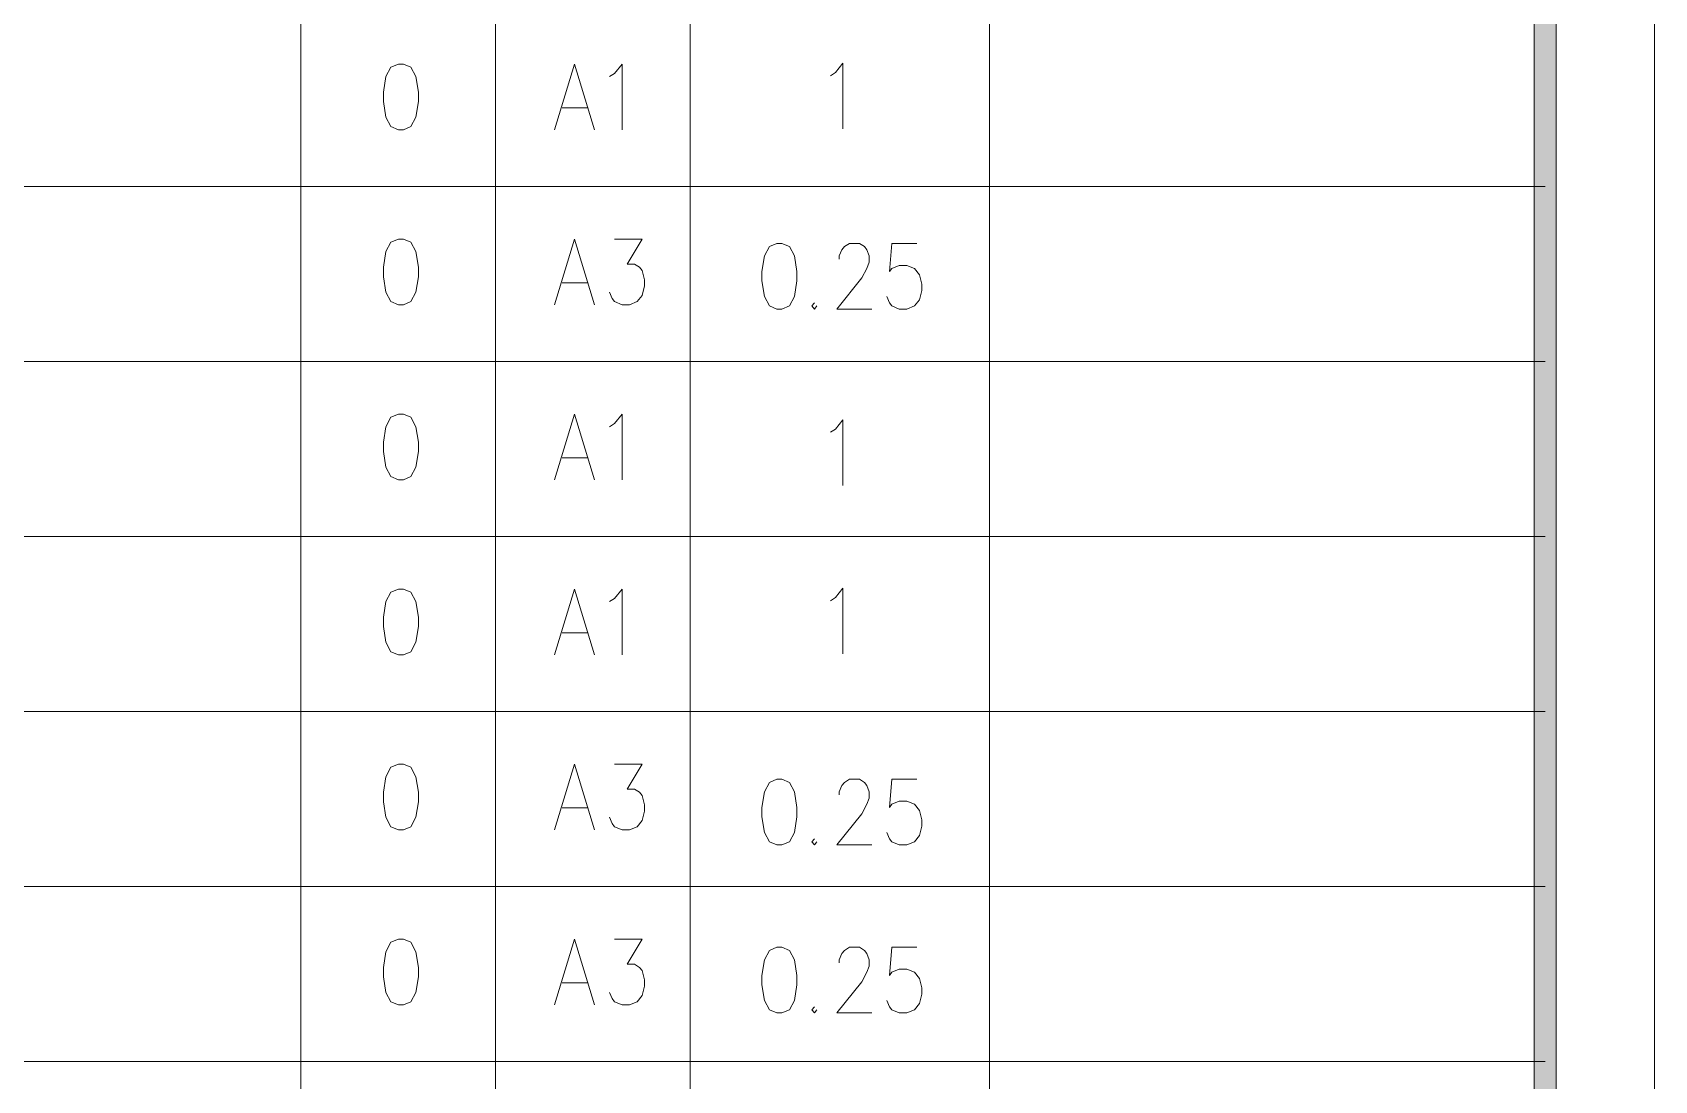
# Model space of a CAD drawing. Header units: millimetres. Extents: x 0 to 207, y 0 to 293.
# Drawn here: x 133.8 to 206.9, y 148.2 to 195.4 of the extents above; entities that cross this region are included whole.
import ezdxf

# ---------------------------------------------------------------- set-up
doc = ezdxf.new("R2010")
doc.units = ezdxf.units.MM

msp = doc.modelspace()

# ---------------------------------------------------------------- hatches: boundary and pattern name
h = msp.add_hatch(color=0)
h.dxf.hatch_style = 2
h.paths.add_polyline_path([(202.483861, 4.434417), (201.499611, 5.418667), (201.499611, 287.224611), (202.483861, 288.208861)])

# ---------------------------------------------------------------- linework, layer by layer
at = {"color": 0, "lineweight": 0}
for points in [[(0, 0), (206.918278, 0), (206.918278, 292.643278), (0, 292.643278)], [(202.483861, 4.434417), (201.499611, 5.418667), (201.499611, 287.224611), (202.483861, 288.208861)], [(150.322139, 193.957222), (149.983472, 193.816111), (149.757694, 193.392778), (149.644806, 192.69075), (149.644806, 192.267417), (149.757694, 191.561861), (149.983472, 191.142056), (150.322139, 191.000944), (150.544389, 191.000944), (150.883056, 191.142056), (151.108833, 191.561861), (151.221722, 192.267417), (151.221722, 192.69075), (151.108833, 193.392778), (150.883056, 193.816111), (150.544389, 193.957222)], [(150.322139, 186.072639), (149.983472, 185.931528), (149.757694, 185.511722), (149.644806, 184.806167), (149.644806, 184.382833), (149.757694, 183.680806), (149.983472, 183.257472), (150.322139, 183.116361), (150.544389, 183.116361), (150.883056, 183.257472), (151.108833, 183.680806), (151.221722, 184.382833), (151.221722, 184.806167), (151.108833, 185.511722), (150.883056, 185.931528), (150.544389, 186.072639)], [(167.371889, 185.878611), (167.03675, 185.7375), (166.810972, 185.314167), (166.698083, 184.608611), (166.698083, 184.188806), (166.810972, 183.48325), (167.03675, 183.063444), (167.371889, 182.922333), (167.597667, 182.922333), (167.936333, 183.063444), (168.162111, 183.48325), (168.275, 184.188806), (168.275, 184.608611), (168.162111, 185.314167), (167.936333, 185.7375), (167.597667, 185.878611)], [(150.322139, 178.191583), (149.983472, 178.050472), (149.757694, 177.627139), (149.644806, 176.925111), (149.644806, 176.501778), (149.757694, 175.79975), (149.983472, 175.376417), (150.322139, 175.235306), (150.544389, 175.235306), (150.883056, 175.376417), (151.108833, 175.79975), (151.221722, 176.501778), (151.221722, 176.925111), (151.108833, 177.627139), (150.883056, 178.050472), (150.544389, 178.191583)], [(150.322139, 170.307), (149.983472, 170.165889), (149.757694, 169.746083), (149.644806, 169.040528), (149.644806, 168.620722), (149.757694, 167.915167), (149.983472, 167.491833), (150.322139, 167.350722), (150.544389, 167.350722), (150.883056, 167.491833), (151.108833, 167.915167), (151.221722, 168.620722), (151.221722, 169.040528), (151.108833, 169.746083), (150.883056, 170.165889), (150.544389, 170.307)], [(150.322139, 162.425944), (149.983472, 162.284833), (149.757694, 161.8615), (149.644806, 161.159472), (149.644806, 160.736139), (149.757694, 160.034111), (149.983472, 159.610778), (150.322139, 159.469667), (150.544389, 159.469667), (150.883056, 159.610778), (151.108833, 160.034111), (151.221722, 160.736139), (151.221722, 161.159472), (151.108833, 161.8615), (150.883056, 162.284833), (150.544389, 162.425944)], [(167.371889, 161.745083), (167.03675, 161.603972), (166.810972, 161.184167), (166.698083, 160.478611), (166.698083, 160.055278), (166.810972, 159.35325), (167.03675, 158.929917), (167.371889, 158.788806), (167.597667, 158.788806), (167.936333, 158.929917), (168.162111, 159.35325), (168.275, 160.055278), (168.275, 160.478611), (168.162111, 161.184167), (167.936333, 161.603972), (167.597667, 161.745083)], [(150.322139, 154.544889), (149.983472, 154.403778), (149.757694, 153.980444), (149.644806, 153.274889), (149.644806, 152.855083), (149.757694, 152.149528), (149.983472, 151.726194), (150.322139, 151.588611), (150.544389, 151.588611), (150.883056, 151.726194), (151.108833, 152.149528), (151.221722, 152.855083), (151.221722, 153.274889), (151.108833, 153.980444), (150.883056, 154.403778), (150.544389, 154.544889)], [(167.371889, 154.178), (167.03675, 154.036889), (166.810972, 153.617083), (166.698083, 152.911528), (166.698083, 152.488194), (166.810972, 151.786167), (167.03675, 151.362833), (167.371889, 151.221722), (167.597667, 151.221722), (167.936333, 151.362833), (168.162111, 151.786167), (168.275, 152.488194), (168.275, 152.911528), (168.162111, 153.617083), (167.936333, 154.036889), (167.597667, 154.178)]]:
    msp.add_lwpolyline(points, close=True, dxfattribs=at)
for points in [[(145.923, 242.637028), (145.923, 15.889111)], [(154.696583, 242.637028), (154.696583, 15.889111)], [(163.470167, 242.637028), (163.470167, 15.889111)], [(176.949806, 242.637028), (176.949806, 15.889111)], [(157.360056, 191.000944), (158.259639, 193.957222), (159.16275, 191.000944)], [(159.836556, 193.392778), (160.062333, 193.533889), (160.401, 193.957222), (160.401, 191.000944)], [(169.784889, 193.435111), (170.010667, 193.576222), (170.349333, 193.999556), (170.349333, 191.043278)], [(157.698722, 191.985194), (158.824083, 191.985194)], [(25.124833, 188.443306), (201.9935, 188.443306)], [(157.360056, 183.116361), (158.259639, 186.072639), (159.16275, 183.116361)], [(160.062333, 186.072639), (161.300583, 186.072639), (160.626778, 184.947278), (160.961917, 184.947278), (161.187694, 184.806167), (161.300583, 184.665056), (161.413472, 184.24525), (161.413472, 183.963028), (161.300583, 183.539694), (161.074806, 183.257472), (160.739667, 183.116361), (160.401, 183.116361), (160.062333, 183.257472), (159.949444, 183.398583), (159.836556, 183.680806)], [(170.187056, 185.173056), (170.187056, 185.314167), (170.299944, 185.596389), (170.412833, 185.7375), (170.638611, 185.878611), (171.090167, 185.878611), (171.315944, 185.7375), (171.425306, 185.596389), (171.538194, 185.314167), (171.538194, 185.031944), (171.425306, 184.749722), (171.203056, 184.329917), (170.074167, 182.922333), (171.651083, 182.922333)], [(173.679556, 185.878611), (172.554194, 185.878611), (172.441306, 184.608611), (172.554194, 184.749722), (172.889333, 184.890833), (173.228, 184.890833), (173.566667, 184.749722), (173.792444, 184.471028), (173.905333, 184.047694), (173.905333, 183.765472), (173.792444, 183.342139), (173.566667, 183.063444), (173.228, 182.922333), (172.889333, 182.922333), (172.554194, 183.063444), (172.441306, 183.201028), (172.328417, 183.48325)], [(157.698722, 184.104139), (158.824083, 184.104139)], [(169.061694, 183.201028), (168.948806, 183.063444), (169.061694, 182.922333), (169.174583, 183.063444)], [(25.124833, 180.56225), (201.9935, 180.56225)], [(157.360056, 175.235306), (158.259639, 178.191583), (159.16275, 175.235306)], [(159.836556, 177.627139), (160.062333, 177.76825), (160.401, 178.191583), (160.401, 175.235306)], [(169.784889, 177.373139), (170.010667, 177.51425), (170.349333, 177.934056), (170.349333, 174.977778)], [(157.698722, 176.219556), (158.824083, 176.219556)], [(25.124833, 172.677667), (201.9935, 172.677667)], [(157.360056, 167.350722), (158.259639, 170.307), (159.16275, 167.350722)], [(159.836556, 169.746083), (160.062333, 169.887194), (160.401, 170.307), (160.401, 167.350722)], [(169.784889, 169.788417), (170.010667, 169.929528), (170.349333, 170.349333), (170.349333, 167.393056)], [(157.698722, 168.3385), (158.824083, 168.3385)], [(25.124833, 164.796611), (201.9935, 164.796611)], [(157.360056, 159.469667), (158.259639, 162.425944), (159.16275, 159.469667)], [(160.062333, 162.425944), (161.300583, 162.425944), (160.626778, 161.300583), (160.961917, 161.300583), (161.187694, 161.159472), (161.300583, 161.018361), (161.413472, 160.595028), (161.413472, 160.312806), (161.300583, 159.893), (161.074806, 159.610778), (160.739667, 159.469667), (160.401, 159.469667), (160.062333, 159.610778), (159.949444, 159.751889), (159.836556, 160.034111)], [(170.187056, 161.043056), (170.187056, 161.184167), (170.299944, 161.462861), (170.412833, 161.603972), (170.638611, 161.745083), (171.090167, 161.745083), (171.315944, 161.603972), (171.425306, 161.462861), (171.538194, 161.184167), (171.538194, 160.901944), (171.425306, 160.619722), (171.203056, 160.196389), (170.074167, 158.788806), (171.651083, 158.788806)], [(173.679556, 161.745083), (172.554194, 161.745083), (172.441306, 160.478611), (172.554194, 160.619722), (172.889333, 160.760833), (173.228, 160.760833), (173.566667, 160.619722), (173.792444, 160.3375), (173.905333, 159.917694), (173.905333, 159.635472), (173.792444, 159.212139), (173.566667, 158.929917), (173.228, 158.788806), (172.889333, 158.788806), (172.554194, 158.929917), (172.441306, 159.071028), (172.328417, 159.35325)], [(157.698722, 160.453917), (158.824083, 160.453917)], [(169.061694, 159.071028), (168.948806, 158.929917), (169.061694, 158.788806), (169.174583, 158.929917)], [(25.124833, 156.915556), (201.9935, 156.915556)], [(157.360056, 151.588611), (158.259639, 154.544889), (159.16275, 151.588611)], [(160.062333, 154.544889), (161.300583, 154.544889), (160.626778, 153.416), (160.961917, 153.416), (161.187694, 153.274889), (161.300583, 153.133778), (161.413472, 152.713972), (161.413472, 152.43175), (161.300583, 152.008417), (161.074806, 151.726194), (160.739667, 151.588611), (160.401, 151.588611), (160.062333, 151.726194), (159.949444, 151.867306), (159.836556, 152.149528)], [(170.187056, 153.475972), (170.187056, 153.617083), (170.299944, 153.895778), (170.412833, 154.036889), (170.638611, 154.178), (171.090167, 154.178), (171.315944, 154.036889), (171.425306, 153.895778), (171.538194, 153.617083), (171.538194, 153.334861), (171.425306, 153.052639), (171.203056, 152.629306), (170.074167, 151.221722), (171.651083, 151.221722)], [(173.679556, 154.178), (172.554194, 154.178), (172.441306, 152.911528), (172.554194, 153.052639), (172.889333, 153.19375), (173.228, 153.19375), (173.566667, 153.052639), (173.792444, 152.770417), (173.905333, 152.347083), (173.905333, 152.068389), (173.792444, 151.645056), (173.566667, 151.362833), (173.228, 151.221722), (172.889333, 151.221722), (172.554194, 151.362833), (172.441306, 151.503944), (172.328417, 151.786167)], [(157.698722, 152.572861), (158.824083, 152.572861)], [(169.061694, 151.503944), (168.948806, 151.362833), (169.061694, 151.221722), (169.174583, 151.362833)], [(25.124833, 149.030972), (201.9935, 149.030972)]]:
    msp.add_lwpolyline(points, dxfattribs=at)

doc.saveas('drawing.dxf')
